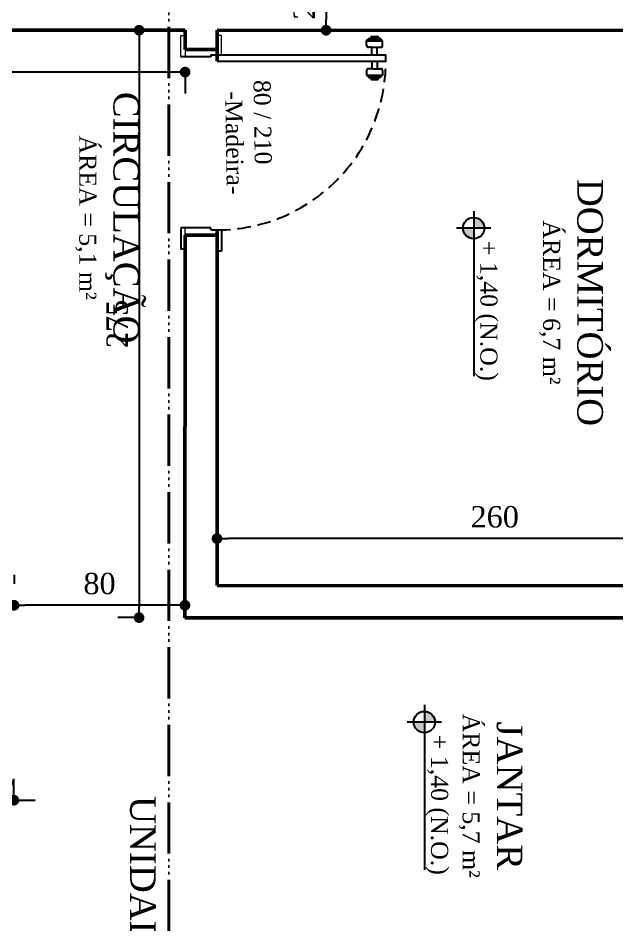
# Model space of a CAD drawing. Header units: centimetres. Extents: x -48696 to 156237, y -5617 to 29024.
# Drawn here: x -20230 to -19949.7, y 19329.7 to 19754.2 of the extents above; entities that cross this region are included whole.
import ezdxf

# ---------------------------------------------------------------- set-up
doc = ezdxf.new("R2010")
doc.units = ezdxf.units.CM
doc.linetypes.add('ACAD_ISO06W100', pattern=[36, 24, -3, 0, -3, 0, -3, 0, -3])
doc.linetypes.add('HIDDEN', pattern=[9.525, 6.35, -3.175])
for name, color, linetype, lineweight in [('Corte Planta', 4, 'ACAD_ISO06W100', 40), ('Parede Baixa', 5, 'Continuous', 50), ('Portas - Janelas', 2, 'Continuous', 20)]:
    doc.layers.add(name, color=color, linetype=linetype, lineweight=lineweight)
for name, color, linetype in [('Hachuria - Moveis', 1, 'Continuous'), ('PN010', 1, 'Continuous'), ('PORTAS', 3, 'Continuous'), ('Portas-Cotas', 2, 'Continuous'), ('Portas-Projeção', 55, 'HIDDEN'), ('Texto', 2, 'Continuous')]:
    doc.layers.add(name, color=color, linetype=linetype)
doc.styles.add('Valéria', font='romantic.ttf', dxfattribs={"height": 10})
doc.dimstyles.new('Cota - 50', dxfattribs={"dimtxt": 10, "dimasz": 5, "dimexe": 10, "dimexo": 20, "dimgap": 5, "dimtad": 1, "dimtxsty": 'Valéria', "dimblk": 'DOT', "dimcen": 0, "dimclrd": 12, "dimclre": 12, "dimclrt": 2, "dimazin": 2, "dimtfac": 1, "dimtix": 1, "dimtmove": 0, "dimatfit": 3, "dimldrblk": 'DOT', "dimfxl": 1, "dimarcsym": 0})

# ---------------------------------------------------------------- blocks, each defined once
blk = doc.blocks.new('_Dot')
at = {"color": 0, "linetype": 'ByBlock', "lineweight": -2}
blk.add_line((-0.5, 0), (-1, 0), dxfattribs=at)
at = {"color": 0, "linetype": 'ByBlock', "const_width": 0.5}
blk.add_lwpolyline([(-0.25, 0, 1), (0.25, 0, 1)], format="xyb", close=True, dxfattribs=at)
blk = doc.blocks.new('*D713')
at = {"color": 12, "lineweight": -2, "transparency": 16777216}
for p, q in [((-20089.54, 19773.48), (-20075.83, 19773.48)), ((-20085.83, 19768.48), (-20085.83, 19753.48)), ((-20089.55, 19748.48), (-20075.83, 19748.48))]:
    blk.add_line(p, q, dxfattribs=at)
at = {"layer": 'Defpoints', "color": 0, "transparency": 16777216}
for p in [(-20109.54, 19773.48), (-20109.55, 19748.48), (-20085.83, 19748.48)]:
    blk.add_point(p, dxfattribs=at)
at = {"color": 12, "lineweight": -2, "transparency": 16777216, "xscale": 5, "yscale": 5, "zscale": 5}
for p, rotation in [((-20085.83, 19773.48), 90), ((-20085.83, 19748.48), 270)]:
    blk.add_blockref('_Dot', p, dxfattribs=dict(at, rotation=rotation))
at = {"color": 2, "transparency": 16777216, "insert": (-20096.02, 19760.98), "char_height": 10, "attachment_point": 5, "rotation": 90, "style": 'Valéria'}
blk.add_mtext('25', dxfattribs=at)
blk = doc.blocks.new('*D919')
at = {"color": 12, "lineweight": -2, "transparency": 16777216}
for p, q in [((-18501.39, 19648.51), (-18437.79, 19513.11)), ((-20858.77, 18387.11), (-18446.57, 19520.03)), ((-20922.64, 18511.34), (-20859.05, 18375.93))]:
    blk.add_line(p, q, dxfattribs=at)
at = {"layer": 'Defpoints', "color": 0, "transparency": 16777216}
for p in [(-18509.89, 19666.62), (-18442.04, 19522.16), (-20931.14, 18529.44)]:
    blk.add_point(p, dxfattribs=at)
at = {"color": 12, "lineweight": -2, "transparency": 16777216, "xscale": 5, "yscale": 5, "zscale": 5}
for p, rotation in [((-18442.04, 19522.16), 25.15779224117076), ((-20863.3, 18384.98), 205.1577922411708)]:
    blk.add_blockref('_Dot', p, dxfattribs=dict(at, rotation=rotation))
at = {"color": 2, "transparency": 16777216, "insert": (-19657, 18962.8), "char_height": 10, "attachment_point": 5, "rotation": 25.1578, "style": 'Valéria'}
blk.add_mtext('2675', dxfattribs=at)
blk = doc.blocks.new('*D981')
at = {"color": 12, "lineweight": -2, "transparency": 16777216}
for p, q in [((-20343.87, 19728.61), (-20343.87, 19718.9)), ((-20156.87, 19728.9), (-20338.87, 19728.9)), ((-20151.87, 19728.5), (-20151.87, 19718.9))]:
    blk.add_line(p, q, dxfattribs=at)
at = {"layer": 'Defpoints', "color": 0, "transparency": 16777216}
for p in [(-20343.87, 19748.61), (-20151.87, 19748.5), (-20343.87, 19728.9)]:
    blk.add_point(p, dxfattribs=at)
at = {"color": 12, "lineweight": -2, "transparency": 16777216, "xscale": 5, "yscale": 5, "zscale": 5, "rotation": 180}
blk.add_blockref('_Dot', (-20343.87, 19728.9), dxfattribs=at)
at = {"color": 12, "lineweight": -2, "transparency": 16777216, "xscale": 5, "yscale": 5, "zscale": 5}
blk.add_blockref('_Dot', (-20151.87, 19728.9), dxfattribs=at)
at = {"color": 2, "transparency": 16777216, "insert": (-20247.87, 19739.06), "char_height": 10, "attachment_point": 5, "style": 'Valéria'}
blk.add_mtext('192', dxfattribs=at)
blk = doc.blocks.new('*D982')
at = {"color": 12, "lineweight": -2, "transparency": 16777216}
for p, q in [((-20231.92, 19493.52), (-20231.92, 19489.3)), ((-20151.92, 19493.49), (-20151.92, 19489.3)), ((-20156.92, 19479.3), (-20226.92, 19479.3))]:
    blk.add_line(p, q, dxfattribs=at)
at = {"layer": 'Defpoints', "color": 0, "transparency": 16777216}
for p in [(-20231.92, 19479.3), (-20231.92, 19473.52), (-20151.92, 19473.49)]:
    blk.add_point(p, dxfattribs=at)
at = {"color": 12, "lineweight": -2, "transparency": 16777216, "xscale": 5, "yscale": 5, "zscale": 5, "rotation": 180}
blk.add_blockref('_Dot', (-20231.92, 19479.3), dxfattribs=at)
at = {"color": 12, "lineweight": -2, "transparency": 16777216, "xscale": 5, "yscale": 5, "zscale": 5}
blk.add_blockref('_Dot', (-20151.92, 19479.3), dxfattribs=at)
at = {"color": 2, "transparency": 16777216, "insert": (-20191.92, 19489.41), "char_height": 10, "attachment_point": 5, "style": 'Valéria'}
blk.add_mtext('80', dxfattribs=at)
blk = doc.blocks.new('*D983')
at = {"color": 12, "lineweight": -2, "transparency": 16777216}
for p, q in [((-20171.76, 19748.5), (-20183.39, 19748.5)), ((-20173.39, 19743.5), (-20173.39, 19478.5)), ((-20171.92, 19473.5), (-20183.39, 19473.5))]:
    blk.add_line(p, q, dxfattribs=at)
at = {"layer": 'Defpoints', "color": 0, "transparency": 16777216}
for p in [(-20151.76, 19748.5), (-20173.39, 19473.5), (-20151.92, 19473.5)]:
    blk.add_point(p, dxfattribs=at)
at = {"color": 12, "lineweight": -2, "transparency": 16777216, "xscale": 5, "yscale": 5, "zscale": 5}
for p, rotation in [((-20173.39, 19748.5), 90), ((-20173.39, 19473.5), 270)]:
    blk.add_blockref('_Dot', p, dxfattribs=dict(at, rotation=rotation))
at = {"color": 2, "transparency": 16777216, "insert": (-20183.58, 19611), "char_height": 10, "attachment_point": 5, "rotation": 90, "style": 'Valéria'}
blk.add_mtext('275', dxfattribs=at)
blk = doc.blocks.new('*D984')
at = {"color": 12, "lineweight": -2, "transparency": 16777216}
for p, q in [((-20136.92, 19508.48), (-20136.92, 19520.5)), ((-19876.92, 19508.49), (-19876.92, 19520.5)), ((-19881.92, 19510.5), (-20131.92, 19510.5))]:
    blk.add_line(p, q, dxfattribs=at)
at = {"layer": 'Defpoints', "color": 0, "transparency": 16777216}
for p in [(-20136.92, 19510.5), (-20136.92, 19488.48), (-19876.92, 19488.49)]:
    blk.add_point(p, dxfattribs=at)
at = {"color": 12, "lineweight": -2, "transparency": 16777216, "xscale": 5, "yscale": 5, "zscale": 5, "rotation": 180}
blk.add_blockref('_Dot', (-20136.92, 19510.5), dxfattribs=at)
at = {"color": 12, "lineweight": -2, "transparency": 16777216, "xscale": 5, "yscale": 5, "zscale": 5}
blk.add_blockref('_Dot', (-19876.92, 19510.5), dxfattribs=at)
at = {"color": 2, "transparency": 16777216, "insert": (-20006.92, 19520.64), "char_height": 10, "attachment_point": 5, "style": 'Valéria'}
blk.add_mtext('260', dxfattribs=at)
blk = doc.blocks.new('*D1009')
at = {"color": 12, "lineweight": -2, "transparency": 16777216}
for p, q in [((-20247.01, 19388.77), (-20247.01, 19398.04)), ((-20232.01, 19388.77), (-20232.01, 19398.04)), ((-20252.01, 19388.04), (-20257.01, 19388.04)), ((-20247.01, 19388.04), (-20232.01, 19388.04)), ((-20227.01, 19388.04), (-20222.01, 19388.04))]:
    blk.add_line(p, q, dxfattribs=at)
at = {"layer": 'Defpoints', "color": 0, "transparency": 16777216}
for p in [(-20232.01, 19388.04), (-20247.01, 19368.77), (-20232.01, 19368.77)]:
    blk.add_point(p, dxfattribs=at)
at = {"color": 12, "lineweight": -2, "transparency": 16777216, "xscale": 5, "yscale": 5, "zscale": 5}
blk.add_blockref('_Dot', (-20247.01, 19388.04), dxfattribs=at)
at = {"color": 12, "lineweight": -2, "transparency": 16777216, "xscale": 5, "yscale": 5, "zscale": 5, "rotation": 180}
blk.add_blockref('_Dot', (-20232.01, 19388.04), dxfattribs=at)
at = {"color": 2, "transparency": 16777216, "insert": (-20239.51, 19398.23), "char_height": 10, "attachment_point": 5, "style": 'Valéria'}
blk.add_mtext('15', dxfattribs=at)

msp = doc.modelspace()

# ---------------------------------------------------------------- hatches: boundary and pattern name
at = {"layer": 'Portas - Janelas'}
h = msp.add_hatch(color=256, dxfattribs=at)
edge = h.paths.add_edge_path()
edge.add_arc((-20016.74662, 19655.84661), 5, 0, 90)
edge.add_line((-20016.74662, 19660.84661), (-20016.74662, 19655.84661))
edge.add_line((-20016.74662, 19655.84661), (-20011.74662, 19655.84661))
edge = h.paths.add_edge_path()
edge.add_arc((-20016.74662, 19655.84661), 5, 180, 270)
edge.add_line((-20016.74662, 19650.84661), (-20016.74662, 19655.84661))
edge.add_line((-20016.74662, 19655.84661), (-20021.74662, 19655.84661))
h = msp.add_hatch(color=256, dxfattribs=at)
edge = h.paths.add_edge_path()
edge.add_arc((-20039.82066, 19424.61418), 5, 0, 90)
edge.add_line((-20039.82066, 19429.61418), (-20039.82066, 19424.61418))
edge.add_line((-20039.82066, 19424.61418), (-20034.82066, 19424.61418))
edge = h.paths.add_edge_path()
edge.add_arc((-20039.82066, 19424.61418), 5, 180, 270)
edge.add_line((-20039.82066, 19419.61418), (-20039.82066, 19424.61418))
edge.add_line((-20039.82066, 19424.61418), (-20044.82066, 19424.61418))

# ---------------------------------------------------------------- linework, layer by layer
at = {"layer": 'Corte Planta'}
msp.add_line((-20159.51055, 20693.83568), (-20159.51055, 18678.78544), dxfattribs=at)
at = {"layer": 'Hachuria - Moveis'}
for centre in [(-20016.74662, 19655.84661), (-20039.82066, 19424.61418)]:
    msp.add_circle(centre, 5, dxfattribs=at)
at = {"layer": 'Parede Baixa'}
for p, q in [((-20343.86932, 19748.61474), (-20151.84406, 19748.50274)), ((-20151.84406, 19748.50274), (-20151.84668, 19739.49954)), ((-20136.84407, 19748.49399), (-20136.84828, 19733.99809)), ((-20136.84407, 19748.49399), (-19876.8441, 19748.34235)), ((-20136.87198, 19739.49518), (-20151.84668, 19739.49954)), ((-20136.87125, 19654.99809), (-20136.91967, 19488.48345)), ((-20151.87198, 19652.49954), (-20151.92403, 19473.4922)), ((-20136.87198, 19652.49518), (-20151.87198, 19652.49954)), ((-20136.91967, 19488.48345), (-19876.91971, 19488.33181)), ((-20151.92403, 19473.4922), (-19861.92407, 19473.32306))]:
    msp.add_line(p, q, dxfattribs=at)
at = {"layer": 'PN010'}
for p, q in [((-20016.74662, 19663.84661), (-20016.74662, 19586.61686)), ((-20008.74662, 19655.84661), (-20024.74662, 19655.84661)), ((-20039.82066, 19432.61418), (-20039.82066, 19355.38443)), ((-20031.82066, 19424.61418), (-20047.82066, 19424.61418))]:
    msp.add_line(p, q, dxfattribs=at)
at = {"layer": 'PORTAS', "color": 2, "linetype": 'Continuous'}
for p, q in [((-20066.87198, 19743.49809), (-20065.72553, 19744.64454)), ((-20066.87198, 19743.49809), (-20059.37198, 19743.49809)), ((-20066.87198, 19741.49809), (-20066.87198, 19743.49809)), ((-20066.80409, 19743.56598), (-20066.7362, 19743.49809)), ((-20065.87198, 19744.49809), (-20060.37198, 19744.49809)), ((-20065.72553, 19744.64454), (-20064.87198, 19744.99809)), ((-20064.87198, 19744.99809), (-20061.37198, 19744.99809)), ((-20064.37198, 19745.49809), (-20061.87198, 19745.49809)), ((-20060.51843, 19744.64454), (-20061.37198, 19744.99809)), ((-20059.37198, 19743.49809), (-20060.51843, 19744.64454)), ((-20059.37198, 19741.49809), (-20059.37198, 19743.49809)), ((-20064.37198, 19740.49809), (-20065.87198, 19740.49809)), ((-20064.37198, 19736.99809), (-20064.37198, 19740.49809)), ((-20064.37198, 19740.49809), (-20061.87198, 19740.49809)), ((-20061.87198, 19736.99809), (-20061.87198, 19740.49809)), ((-20061.87198, 19740.49809), (-20060.37198, 19740.49809)), ((-20139.87198, 19735.99809), (-20153.84668, 19735.99809)), ((-20139.87198, 19736.99809), (-20136.87198, 19736.99809)), ((-20139.87198, 19736.99809), (-20139.87198, 19735.99809)), ((-20136.87198, 19736.99809), (-20057.87198, 19736.99809)), ((-20136.87198, 19733.99809), (-20136.87198, 19736.99809)), ((-20057.87198, 19733.99809), (-20057.87198, 19736.99809)), ((-20136.87198, 19733.99809), (-20057.87198, 19733.99809)), ((-20064.37198, 19730.49809), (-20065.87198, 19730.49809)), ((-20064.37198, 19733.99809), (-20064.37198, 19730.49809)), ((-20064.37198, 19730.49809), (-20061.87198, 19730.49809)), ((-20061.87198, 19733.99809), (-20061.87198, 19730.49809)), ((-20061.87198, 19730.49809), (-20060.37198, 19730.49809)), ((-20066.87198, 19729.49809), (-20066.87198, 19727.49809)), ((-20066.87198, 19727.49809), (-20059.37198, 19727.49809)), ((-20066.87198, 19727.49809), (-20065.72553, 19726.35165)), ((-20066.80409, 19727.4302), (-20066.7362, 19727.49809)), ((-20065.87198, 19726.49809), (-20060.37198, 19726.49809)), ((-20065.72553, 19726.35165), (-20064.87198, 19725.99809)), ((-20064.87198, 19725.99809), (-20061.37198, 19725.99809)), ((-20060.51843, 19726.35165), (-20061.37198, 19725.99809)), ((-20059.37198, 19727.49809), (-20060.51843, 19726.35165)), ((-20059.37198, 19729.49809), (-20059.37198, 19727.49809)), ((-20064.37198, 19725.49809), (-20061.87198, 19725.49809)), ((-20153.87198, 19655.99955), (-20153.87198, 19645.99955)), ((-20139.87198, 19655.99809), (-20153.87198, 19655.99809)), ((-20139.87198, 19654.99809), (-20139.87198, 19655.99809)), ((-20139.87198, 19654.99809), (-20134.87198, 19654.99809)), ((-20134.87198, 19654.99809), (-20134.87198, 19644.99809)), ((-20151.87198, 19645.99955), (-20153.87198, 19645.99955)), ((-20134.87198, 19644.99809), (-20136.87198, 19644.99809))]:
    msp.add_line(p, q, dxfattribs=at)
for centre, radius, start, end in [((-20064.37198, 19744.99809), 0.5, 90, 180), ((-20061.87198, 19744.99809), 0.5, 0, 90), ((-20065.87198, 19741.49809), 1, 180, 270), ((-20060.37198, 19741.49809), 1, 270, 0), ((-20065.87198, 19729.49809), 1, 90, 180), ((-20060.37198, 19729.49809), 1, 0, 90), ((-20064.37198, 19725.99809), 0.5, 180, 270), ((-20061.87198, 19725.99809), 0.5, 270, 0)]:
    msp.add_arc(centre, radius, start, end, dxfattribs=at)
at = {"layer": 'Portas - Janelas', "color": 2, "linetype": 'Continuous'}
for p, q in [((-20153.84668, 19735.99809), (-20153.84668, 19745.99809)), ((-20134.87198, 19736.99809), (-20134.87198, 19745.99025))]:
    msp.add_line(p, q, dxfattribs=at)
at = {"layer": 'Portas - Janelas'}
for p, q in [((-20153.84668, 19745.99809), (-20151.84479, 19745.99751)), ((-20134.87198, 19745.99025), (-20136.87009, 19745.99083)), ((-20151.84668, 19739.49954), (-20151.84668, 19735.99809)), ((-20136.87198, 19739.49809), (-20136.87198, 19736.99809)), ((-20151.87198, 19652.49955), (-20151.87198, 19655.99955)), ((-20136.87198, 19652.49809), (-20136.87198, 19654.99809))]:
    msp.add_line(p, q, dxfattribs=at)
at = {"layer": 'Portas-Projeção'}
msp.add_arc((-20136.87198, 19733.99809), 79, 270, 0, dxfattribs=at)

# ---------------------------------------------------------------- texts
at = {"layer": 'Portas-Cotas', "style": 'Valéria'}
for s, insert, char_height, attachment_point, rotation in [('\\pxi-2.3669;80 / 210\\P\\pi0;-Madeira-', (-20122.11388, 19695.88062), 8, 5, 270.9062023), ('CIRCULAÇÃO\\P{\\H0.6667x;ÁREA = 5,1 m²}', (-20173.39021, 19660.74482), 12, 2, 270), ('DORMITÓRIO\\P{\\H0.6667x;ÁREA = 6,7 m²}', (-19956.24409, 19621.04784), 12, 2, 270), ('{\\C12;UNIDADE - 02}', (-20165.5994, 19332.10869), 12, 2, 270)]:
    msp.add_mtext(s, dxfattribs=dict(at, insert=insert, char_height=char_height, attachment_point=attachment_point, rotation=rotation))
at = {"layer": 'Portas-Cotas', "insert": (-19993.90776, 19390.11296), "char_height": 12, "width": 112.4201183, "attachment_point": 2, "rotation": 270, "style": 'Valéria'}
msp.add_mtext('JANTAR\\P{\\H0.6667x;ÁREA = 5,7 m²}', dxfattribs=at)
at = {"layer": 'Texto', "char_height": 8, "attachment_point": 1, "rotation": 270, "style": 'Valéria'}
for insert in [(-20005.64011, 19649.88313), (-20028.71415, 19418.6507)]:
    msp.add_mtext('+ 1,40 (N.O.)', dxfattribs=dict(at, insert=insert))

# ---------------------------------------------------------------- dimensions: what is measured, and where the dimension line sits
dim = msp.add_linear_dim(base=(-20085.82519, 19748.47808), p1=(-20109.54009, 19773.47807), p2=(-20109.55467, 19748.47808), angle=270, dimstyle='Cota - 50', override={"dimtmove": 1})
dim.commit()
dim.dimension.update_dxf_attribs({"geometry": '*D713', "text_midpoint": (-20096.01749, 19760.97808)})
for base, p1, p2, picture, middle in [((-20343.86932, 19728.89878), (-20151.86936, 19748.50276), (-20343.86932, 19748.61474), '*D981', (-20247.86934, 19739.0615)), ((-20136.91967, 19510.49648), (-19876.91966, 19488.48637), (-20136.91967, 19488.48345), '*D984', (-20006.91967, 19520.64441)), ((-20231.92402, 19479.3015), (-20151.92403, 19473.4922), (-20231.92402, 19473.51564), '*D982', (-20191.92403, 19489.41245)), ((-20232.01387, 19388.03558), (-20247.01387, 19368.76649), (-20232.01387, 19368.76957), '*D1009', (-20239.51387, 19398.22788))]:
    dim = msp.add_linear_dim(base=base, p1=p1, p2=p2, dimstyle='Cota - 50')
    dim.commit()
    dim.dimension.update_dxf_attribs({"geometry": picture, "text_midpoint": middle})
dim = msp.add_linear_dim(base=(-20173.39021, 19473.50274), p1=(-20151.76363, 19748.5027), p2=(-20151.92403, 19473.50274), angle=270, dimstyle='Cota - 50')
dim.commit()
dim.dimension.update_dxf_attribs({"geometry": '*D983', "text_midpoint": (-20183.58251, 19611.00272)})
dim = msp.add_aligned_dim(p1=(-20931.144, 18529.44082), p2=(-18509.8918, 19666.61777), distance=-159.59861, dimstyle='Cota - 50')
dim.commit()
dim.dimension.update_dxf_attribs({"geometry": '*D919', "text_midpoint": (-19657.0034, 18962.7956)})

doc.saveas('drawing.dxf')
